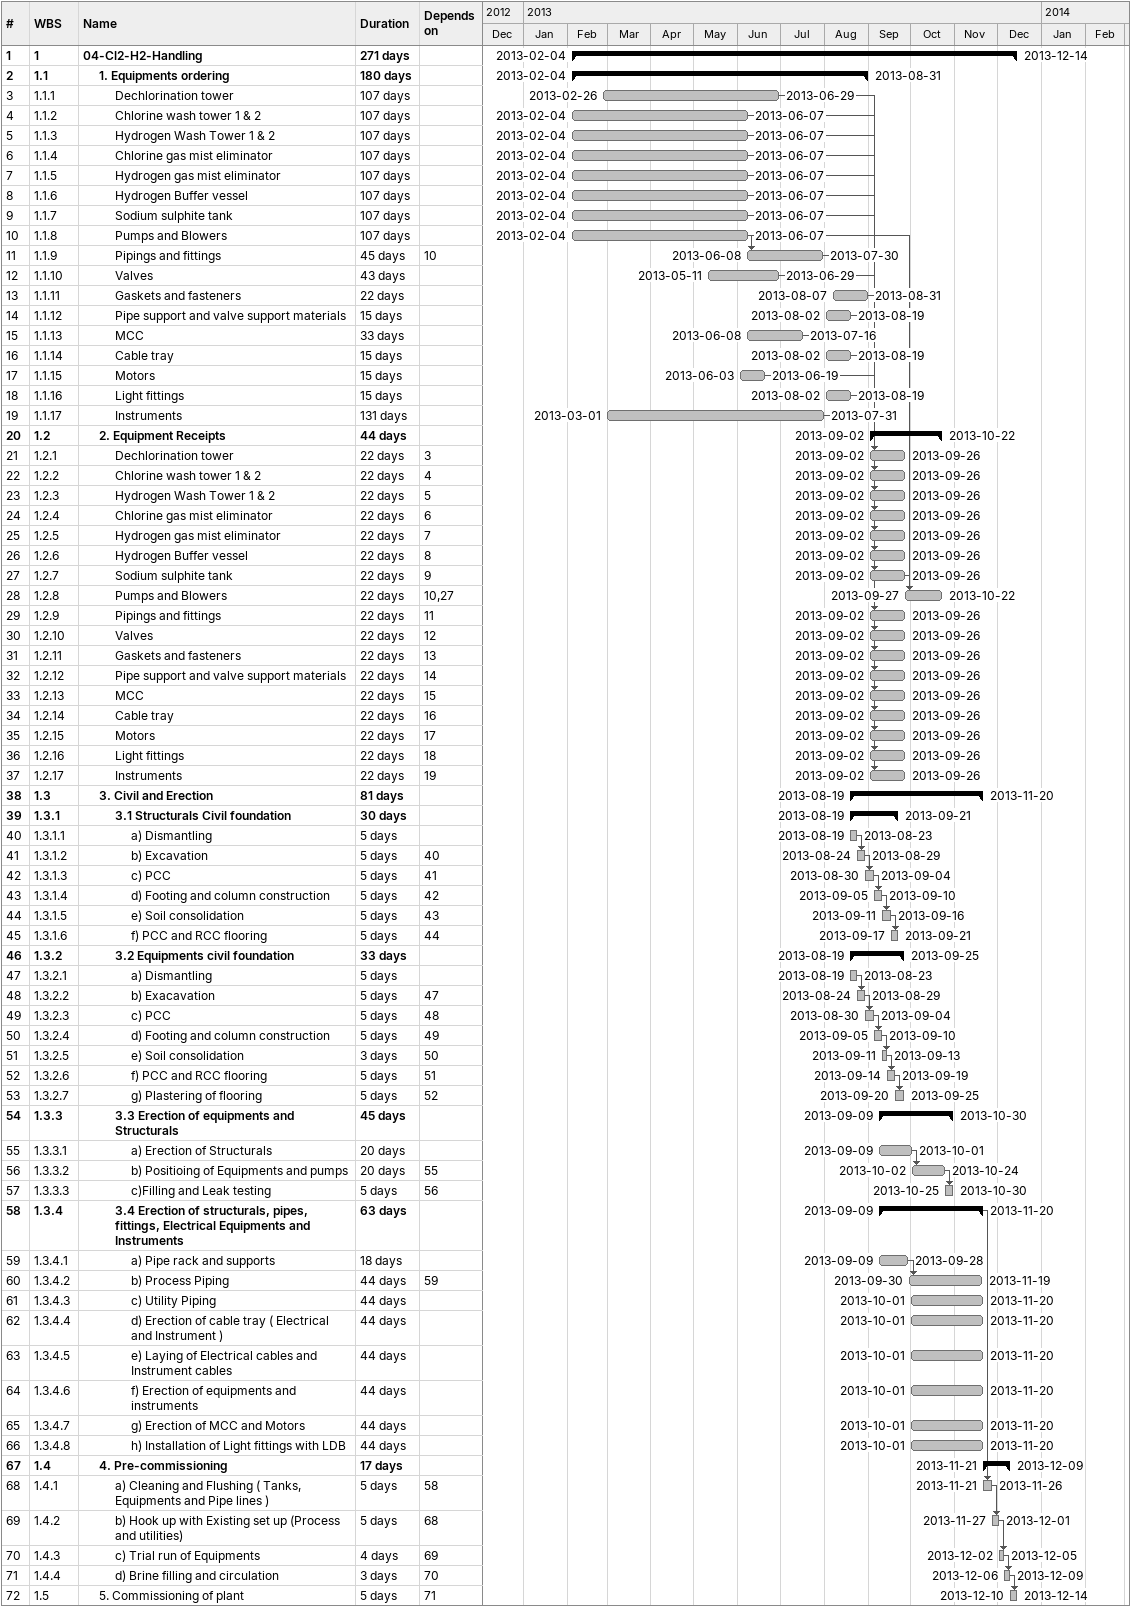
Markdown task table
| ID | WBS | Task | Duration | Start | Finish | Predecessors |
|---|---|---|---|---|---|---|
| 1 | 1 | **04-Cl2-H2-Handling** | 271d | 2013-02-04 | 2013-12-14 |  |
| 2 | 1.1 | **1. Equipments ordering** | 180d | 2013-02-04 | 2013-08-31 |  |
| 3 | 1.1.1 | Dechlorination tower | 107d | 2013-02-26 | 2013-06-29 |  |
| 4 | 1.1.2 | Chlorine wash tower 1 & 2 | 107d | 2013-02-04 | 2013-06-07 |  |
| 5 | 1.1.3 | Hydrogen Wash Tower 1 & 2 | 107d | 2013-02-04 | 2013-06-07 |  |
| 6 | 1.1.4 | Chlorine gas mist eliminator | 107d | 2013-02-04 | 2013-06-07 |  |
| 7 | 1.1.5 | Hydrogen gas mist eliminator | 107d | 2013-02-04 | 2013-06-07 |  |
| 8 | 1.1.6 | Hydrogen Buffer vessel | 107d | 2013-02-04 | 2013-06-07 |  |
| 9 | 1.1.7 | Sodium sulphite tank | 107d | 2013-02-04 | 2013-06-07 |  |
| 10 | 1.1.8 | Pumps and Blowers | 107d | 2013-02-04 | 2013-06-07 |  |
| 11 | 1.1.9 | Pipings and fittings | 45d | 2013-06-08 | 2013-07-30 | 10 |
| 12 | 1.1.10 | Valves | 43d | 2013-05-11 | 2013-06-29 |  |
| 13 | 1.1.11 | Gaskets and fasteners | 22d | 2013-08-07 | 2013-08-31 |  |
| 14 | 1.1.12 | Pipe support and valve support materials | 15d | 2013-08-02 | 2013-08-19 |  |
| 15 | 1.1.13 | MCC | 33d | 2013-06-08 | 2013-07-16 |  |
| 16 | 1.1.14 | Cable tray | 15d | 2013-08-02 | 2013-08-19 |  |
| 17 | 1.1.15 | Motors | 15d | 2013-06-03 | 2013-06-19 |  |
| 18 | 1.1.16 | Light fittings | 15d | 2013-08-02 | 2013-08-19 |  |
| 19 | 1.1.17 | Instruments | 131d | 2013-03-01 | 2013-07-31 |  |
| 20 | 1.2 | **2. Equipment Receipts** | 44d | 2013-09-02 | 2013-10-22 |  |
| 21 | 1.2.1 | Dechlorination tower | 22d | 2013-09-02 | 2013-09-26 | 3 |
| 22 | 1.2.2 | Chlorine wash tower 1 & 2 | 22d | 2013-09-02 | 2013-09-26 | 4 |
| 23 | 1.2.3 | Hydrogen Wash Tower 1 & 2 | 22d | 2013-09-02 | 2013-09-26 | 5 |
| 24 | 1.2.4 | Chlorine gas mist eliminator | 22d | 2013-09-02 | 2013-09-26 | 6 |
| 25 | 1.2.5 | Hydrogen gas mist eliminator | 22d | 2013-09-02 | 2013-09-26 | 7 |
| 26 | 1.2.6 | Hydrogen Buffer vessel | 22d | 2013-09-02 | 2013-09-26 | 8 |
| 27 | 1.2.7 | Sodium sulphite tank | 22d | 2013-09-02 | 2013-09-26 | 9 |
| 28 | 1.2.8 | Pumps and Blowers | 22d | 2013-09-27 | 2013-10-22 | 10, 27 |
| 29 | 1.2.9 | Pipings and fittings | 22d | 2013-09-02 | 2013-09-26 | 11 |
| 30 | 1.2.10 | Valves | 22d | 2013-09-02 | 2013-09-26 | 12 |
| 31 | 1.2.11 | Gaskets and fasteners | 22d | 2013-09-02 | 2013-09-26 | 13 |
| 32 | 1.2.12 | Pipe support and valve support materials | 22d | 2013-09-02 | 2013-09-26 | 14 |
| 33 | 1.2.13 | MCC | 22d | 2013-09-02 | 2013-09-26 | 15 |
| 34 | 1.2.14 | Cable tray | 22d | 2013-09-02 | 2013-09-26 | 16 |
| 35 | 1.2.15 | Motors | 22d | 2013-09-02 | 2013-09-26 | 17 |
| 36 | 1.2.16 | Light fittings | 22d | 2013-09-02 | 2013-09-26 | 18 |
| 37 | 1.2.17 | Instruments | 22d | 2013-09-02 | 2013-09-26 | 19 |
| 38 | 1.3 | **3. Civil and Erection** | 81d | 2013-08-19 | 2013-11-20 |  |
| 39 | 1.3.1 | **3.1 Structurals Civil foundation** | 30d | 2013-08-19 | 2013-09-21 |  |
| 40 | 1.3.1.1 | a) Dismantling | 5d | 2013-08-19 | 2013-08-23 |  |
| 41 | 1.3.1.2 | b) Excavation | 5d | 2013-08-24 | 2013-08-29 | 40 |
| 42 | 1.3.1.3 | c) PCC | 5d | 2013-08-30 | 2013-09-04 | 41 |
| 43 | 1.3.1.4 | d) Footing and column construction | 5d | 2013-09-05 | 2013-09-10 | 42 |
| 44 | 1.3.1.5 | e) Soil consolidation | 5d | 2013-09-11 | 2013-09-16 | 43 |
| 45 | 1.3.1.6 | f) PCC and RCC flooring | 5d | 2013-09-17 | 2013-09-21 | 44 |
| 46 | 1.3.2 | **3.2 Equipments civil foundation** | 33d | 2013-08-19 | 2013-09-25 |  |
| 47 | 1.3.2.1 | a) Dismantling | 5d | 2013-08-19 | 2013-08-23 |  |
| 48 | 1.3.2.2 | b) Exacavation | 5d | 2013-08-24 | 2013-08-29 | 47 |
| 49 | 1.3.2.3 | c) PCC | 5d | 2013-08-30 | 2013-09-04 | 48 |
| 50 | 1.3.2.4 | d) Footing and column construction | 5d | 2013-09-05 | 2013-09-10 | 49 |
| 51 | 1.3.2.5 | e) Soil consolidation | 3d | 2013-09-11 | 2013-09-13 | 50 |
| 52 | 1.3.2.6 | f) PCC and RCC flooring | 5d | 2013-09-14 | 2013-09-19 | 51 |
| 53 | 1.3.2.7 | g) Plastering of flooring | 5d | 2013-09-20 | 2013-09-25 | 52 |
| 54 | 1.3.3 | **3.3 Erection of equipments and Structurals** | 45d | 2013-09-09 | 2013-10-30 |  |
| 55 | 1.3.3.1 | a) Erection of Structurals | 20d | 2013-09-09 | 2013-10-01 |  |
| 56 | 1.3.3.2 | b) Positioing of Equipments and pumps | 20d | 2013-10-02 | 2013-10-24 | 55 |
| 57 | 1.3.3.3 | c)Filling and Leak testing | 5d | 2013-10-25 | 2013-10-30 | 56 |
| 58 | 1.3.4 | **3.4 Erection of structurals, pipes, fittings, Electrical Equipments and Instruments** | 63d | 2013-09-09 | 2013-11-20 |  |
| 59 | 1.3.4.1 | a) Pipe rack and supports | 18d | 2013-09-09 | 2013-09-28 |  |
| 60 | 1.3.4.2 | b) Process Piping | 44d | 2013-09-30 | 2013-11-19 | 59 |
| 61 | 1.3.4.3 | c) Utility Piping | 44d | 2013-10-01 | 2013-11-20 |  |
| 62 | 1.3.4.4 | d) Erection of cable tray ( Electrical and Instrument ) | 44d | 2013-10-01 | 2013-11-20 |  |
| 63 | 1.3.4.5 | e) Laying of Electrical cables and Instrument cables | 44d | 2013-10-01 | 2013-11-20 |  |
| 64 | 1.3.4.6 | f) Erection of equipments and instruments | 44d | 2013-10-01 | 2013-11-20 |  |
| 65 | 1.3.4.7 | g) Erection of MCC and Motors | 44d | 2013-10-01 | 2013-11-20 |  |
| 66 | 1.3.4.8 | h) Installation of Light fittings with LDB | 44d | 2013-10-01 | 2013-11-20 |  |
| 67 | 1.4 | **4. Pre-commissioning** | 17d | 2013-11-21 | 2013-12-09 |  |
| 68 | 1.4.1 | a) Cleaning and Flushing ( Tanks, Equipments and Pipe lines ) | 5d | 2013-11-21 | 2013-11-26 | 58 |
| 69 | 1.4.2 | b) Hook up with Existing set up (Process and utilities) | 5d | 2013-11-27 | 2013-12-01 | 68 |
| 70 | 1.4.3 | c) Trial run of Equipments | 4d | 2013-12-02 | 2013-12-05 | 69 |
| 71 | 1.4.4 | d) Brine filling and circulation | 3d | 2013-12-06 | 2013-12-09 | 70 |
| 72 | 1.5 | 5. Commissioning of plant | 5d | 2013-12-10 | 2013-12-14 | 71 |
